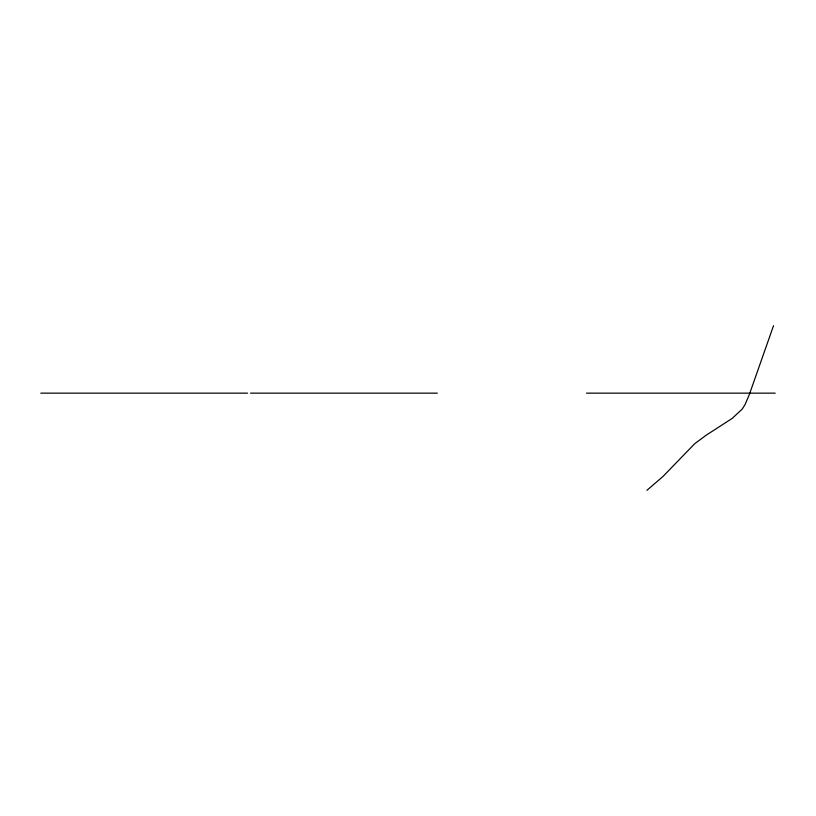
<?xml version="1.0" encoding="UTF-8"?>
<svg xmlns="http://www.w3.org/2000/svg" width="816" height="816" viewBox="0 0 816 816"><rect width="100%" height="100%" fill="white"/><g stroke="black" fill="none" stroke-linecap="round" stroke-linejoin="round"><path stroke-width="1.22" d="M773.527 325.686L749.2 394.913L745.079 404.491L742.254 409.03L732.319 418.312L706.187 435.203L694.722 443.69L663.102 476.36L646.925 490.314M40.8 393.149L247.574 393.149M250.563 393.149L437.315 393.149M586.5 393.149L775.2 393.149"/></g></svg>
